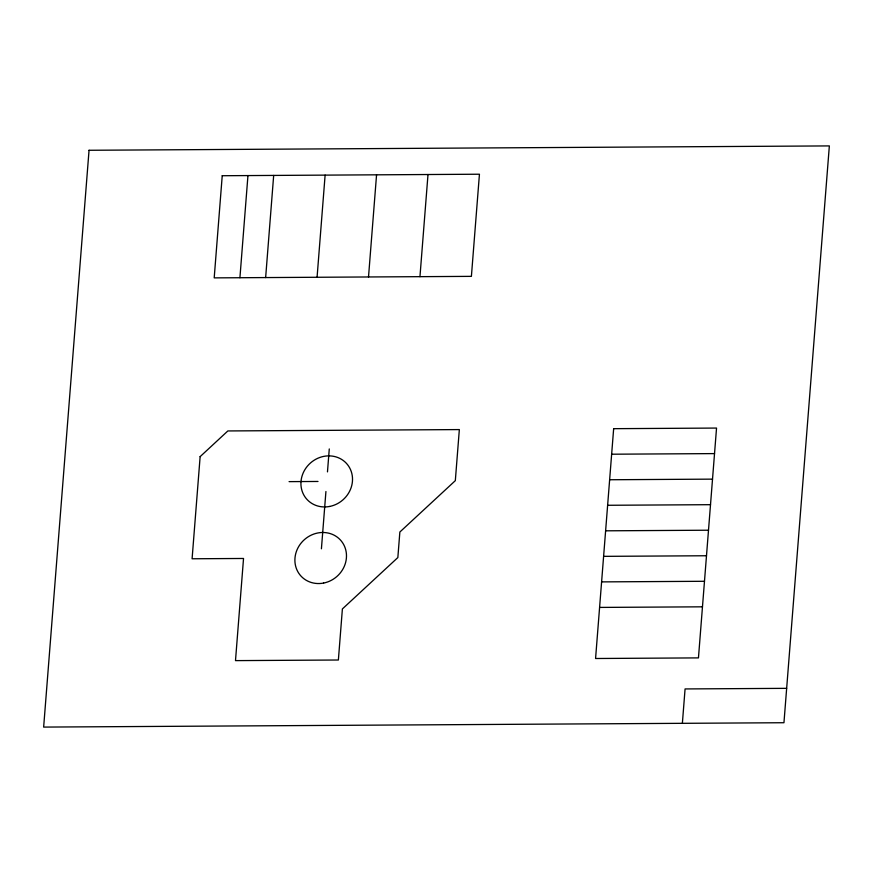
<?xml version="1.0" encoding="UTF-8"?>
<svg xmlns="http://www.w3.org/2000/svg" width="873" height="873" viewBox="0 0 873 873"><rect width="100%" height="100%" fill="white"/><g stroke="black" fill="none" stroke-linecap="round" stroke-linejoin="round"><path stroke-width="1.31" d="M239.922 277.723L247.954 175.582M265.643 277.57L273.675 175.429M317.074 277.265L325.116 175.124M321.417 548.801L325.924 491.532M327.473 471.889L329.274 448.94M368.515 276.97L376.558 174.818M419.957 276.665L427.999 174.524M682.37 723.324L685.076 688.939L786.66 688.339M611.646 454.211L714.529 453.6M289.072 481.634L318.001 481.459M609.638 479.746L712.521 479.135M607.63 505.281L710.513 504.681M605.622 530.817L708.494 530.217M603.614 556.352L706.486 555.752M601.595 581.887L704.478 581.287M599.587 607.422L702.47 606.822M89.046 150.276L43.65 727.089L783.954 722.724L829.35 145.911L89.046 150.276M200.135 456.634L192.093 558.775L243.534 558.469L235.492 660.621L338.375 660.01L342.391 608.939L397.848 557.563L399.856 532.028L455.324 480.652L459.34 429.581L227.864 430.946L200.135 456.634M222.233 175.724L214.201 277.876L471.398 276.359L479.441 174.218L222.233 175.724M613.654 428.676L595.572 658.504L698.455 657.893L716.537 428.065L613.654 428.676M323.588 583.066A26.725 24.564 -41.5 0 0 341.441 541.184A26.725 24.564 -41.5 0 0 297.038 549.815A26.725 24.564 -41.5 0 0 323.588 583.066M329.612 506.46A26.725 24.564 -41.5 0 0 347.476 464.578A26.725 24.564 -41.5 0 0 303.073 473.199A26.725 24.564 -41.5 0 0 329.612 506.46"/></g></svg>
